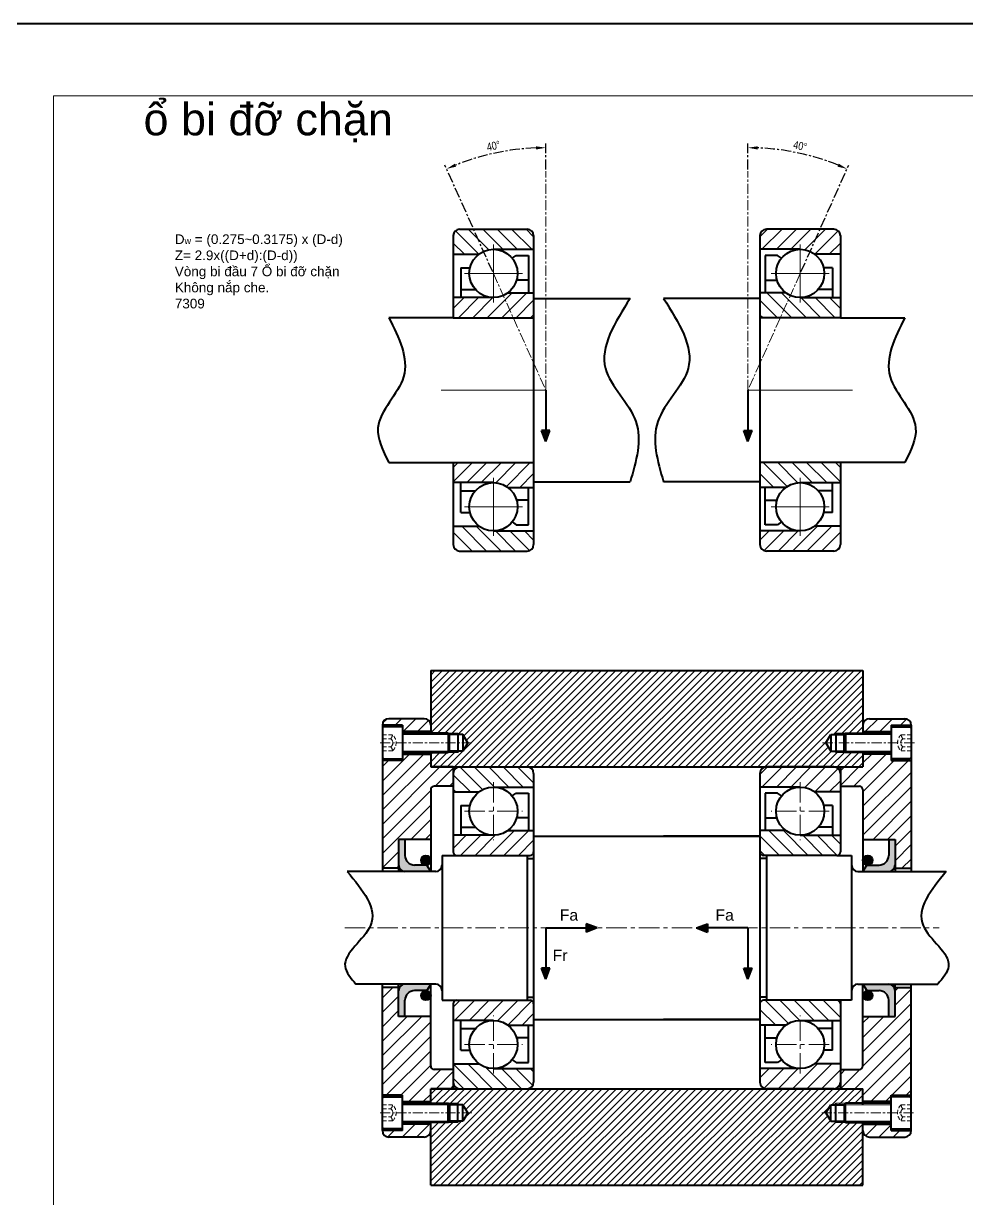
# Model space of a CAD drawing. Header units: millimetres. Extents: x -11382 to 23553, y -372 to 10786.
# Drawn here: x 5925.6 to 6218.8, y 4114.9 to 4480 of the extents above; entities that cross this region are included whole.
import ezdxf

# ---------------------------------------------------------------- set-up
doc = ezdxf.new("R2010")
doc.units = ezdxf.units.MM
doc.header["$LTSCALE"] = 0.2
doc.header["$PDMODE"] = 3
doc.linetypes.add('CENTER', pattern=[50.8, 31.75, -6.35, 6.35, -6.35])
doc.linetypes.add('HIDDEN', pattern=[9.525, 6.35, -3.175])
for name, color, linetype, lineweight in [('đướng nét đứt', 4, 'HIDDEN', 20), ('đường bao thấy', 7, 'Continuous', 40), ('đường mặt cắt', 160, 'Continuous', 15), ('đường nét khuất', 4, 'HIDDEN', 15), ('đường nét mảnh', 220, 'Continuous', 15), ('đường nét tâm', 137, 'CENTER', 15)]:
    doc.layers.add(name, color=color, linetype=linetype, lineweight=lineweight)
doc.styles.add('nhat 2.5', font='arial.ttf', dxfattribs={"width": 0.8, "height": 2.5})
doc.styles.add('nhat3', font='arial.ttf', dxfattribs={"height": 3})
doc.styles.add('nhat3.5', font='arial.ttf', dxfattribs={"height": 3.5})
doc.dimstyles.new('nhật 2.5', dxfattribs={"dimtxt": 2.5, "dimasz": 3, "dimexe": 1.3, "dimexo": 0.5, "dimgap": 1, "dimtad": 1, "dimtxsty": 'nhat 2.5', "dimcen": 0, "dimadec": 0, "dimazin": 0, "dimtfac": 1, "dimtmove": 0, "dimatfit": 3, "dimfxl": 10, "dimarcsym": 1})
pattern_1 = [(135, (-1e-11, -1170.9654), (-2.245064, -2.245064), [])]
pattern_2 = [(45, (-1e-11, -1146.0187), (-1.122532, 1.122532), [])]
pattern_3 = [(45, (-1e-11, -1146.0187), (-2.245064, 2.245064), [])]

# ---------------------------------------------------------------- blocks, each defined once
blk = doc.blocks.new('*D89')
at = {"layer": 'Defpoints', "color": 0, "ltscale": 0.5, "transparency": 16777216}
for p in [(6077.42, 4440.7), (6087.97, 4434.14), (6071.72, 4402.37), (6087.97, 4366.12), (6087.97, 4366.12)]:
    blk.add_point(p, dxfattribs=at)
at = {"layer": 'đường nét tâm', "color": 0, "lineweight": -2, "ltscale": 0.5, "transparency": 16777216}
for p, q in [((6087.97, 4434.64), (6087.97, 4442.74)), ((6071.51, 4402.82), (6056.63, 4436.03))]:
    blk.add_line(p, q, dxfattribs=at)
blk.add_arc((6087.97, 4366.12), 75.32, 92.2822, 111.8633, dxfattribs=at)
at = {"layer": 'đường nét tâm', "color": 0, "ltscale": 0.5, "transparency": 16777216}
for points in [[(6084.96, 4441.88), (6084.98, 4440.88), (6087.97, 4441.44)], [(6060.11, 4435.56), (6059.72, 4436.48), (6057.16, 4434.85)]]:
    blk.add_solid(points, dxfattribs=at)
at = {"layer": 'đường nét tâm', "color": 0, "ltscale": 0.5, "transparency": 16777216, "insert": (6071.74, 4442), "char_height": 2.5, "attachment_point": 5, "rotation": 12.0728, "style": 'nhat 2.5'}
blk.add_mtext('40%%D', dxfattribs=at)
blk = doc.blocks.new('*D90')
at = {"layer": 'Defpoints', "color": 0, "ltscale": 0.5, "transparency": 16777216}
for p in [(6171.71, 4438.48), (6150.83, 4434.14), (6167.08, 4402.37), (6150.83, 4366.12), (6150.83, 4366.12)]:
    blk.add_point(p, dxfattribs=at)
at = {"layer": 'đường nét tâm', "color": 0, "lineweight": -2, "ltscale": 0.5, "transparency": 16777216}
for p, q in [((6150.83, 4434.64), (6150.83, 4442.74)), ((6167.28, 4402.82), (6182.17, 4436.03))]:
    blk.add_line(p, q, dxfattribs=at)
blk.add_arc((6150.83, 4366.12), 75.32, 68.1367, 87.7178, dxfattribs=at)
at = {"layer": 'đường nét tâm', "color": 0, "ltscale": 0.5, "transparency": 16777216}
for points in [[(6153.82, 4440.88), (6153.84, 4441.88), (6150.83, 4441.44)], [(6179.07, 4436.48), (6178.68, 4435.56), (6181.64, 4434.85)]]:
    blk.add_solid(points, dxfattribs=at)
at = {"layer": 'đường nét tâm', "color": 0, "ltscale": 0.5, "transparency": 16777216, "insert": (6167.06, 4442), "char_height": 2.5, "attachment_point": 5, "rotation": 347.9272, "style": 'nhat 2.5'}
blk.add_mtext('40%%D', dxfattribs=at)

msp = doc.modelspace()

# ---------------------------------------------------------------- hatches: boundary and pattern name
at = {"layer": 'đường bao thấy', "ltscale": 0.5}
for color, points in [(256, [(6089.264, 4353.58), (6086.671, 4353.58), (6087.968, 4350.126)]), (256, [(6150.826, 4350.126), (6152.123, 4353.58), (6149.529, 4353.58)]), (3, [(6044.218, 4216.517), (6052.218, 4216.517), (6051.033, 4218.517), (6047.218, 4218.517, -0.4142136), (6044.218, 4221.517), (6044.218, 4226.517), (6042.218, 4226.517), (6042.218, 4218.517, 0.4142136)]), (3, [(6196.576, 4218.517), (6196.576, 4226.517), (6194.576, 4226.517), (6194.576, 4221.517, -0.4142136), (6191.576, 4218.517), (6187.761, 4218.517), (6186.576, 4216.517), (6194.576, 4216.517, 0.4142136)]), (2, [(6052.222, 4220.017, 1), (6049.222, 4220.017, 1)]), (2, [(6189.572, 4220.017, 1), (6186.572, 4220.017, 1)]), (256, [(6100.503, 4200.314), (6100.503, 4197.72), (6103.957, 4199.017)]), (256, [(6134.836, 4199.017), (6138.291, 4197.72), (6138.291, 4200.314)]), (256, [(6089.264, 4186.481), (6086.671, 4186.481), (6087.968, 4183.027)]), (256, [(6150.826, 4183.027), (6152.123, 4186.481), (6149.529, 4186.481)]), (3, [(6042.218, 4179.517), (6042.218, 4171.517), (6044.218, 4171.517), (6044.218, 4176.517, -0.4142136), (6047.218, 4179.517), (6051.033, 4179.517), (6052.218, 4181.517), (6044.218, 4181.517, 0.4142136)]), (3, [(6196.576, 4179.517), (6196.576, 4171.517), (6194.576, 4171.517), (6194.576, 4176.517, 0.4142136), (6191.576, 4179.517), (6187.761, 4179.517), (6186.576, 4181.517), (6194.576, 4181.517, -0.4142136)]), (2, [(6052.222, 4178.017, 1), (6049.222, 4178.017, 1)]), (2, [(6189.572, 4178.017, 1), (6186.572, 4178.017, 1)])]:
    msp.add_hatch(color=color, dxfattribs=at).paths.add_polyline_path(points)
at = {"layer": 'đường mặt cắt', "ltscale": 0.5}
h = msp.add_hatch(dxfattribs=at)
h.set_pattern_fill('ANSI31', color=4, scale=0.5, style=0)
h.set_pattern_definition(pattern_2)
h.paths.add_polyline_path([(6186.576, 4262.017), (6186.576, 4279.017), (6052.218, 4279.017), (6052.218, 4259.517), (6057.627, 4259.517), (6060.627, 4259.517), (6060.627, 4259.067), (6062.187, 4259.067), (6063.719, 4256.517), (6062.187, 4253.967), (6060.627, 4253.967), (6060.627, 4253.517), (6057.627, 4253.517), (6052.218, 4253.517), (6052.218, 4249.017), (6186.576, 4249.017), (6186.576, 4253.517), (6181.166, 4253.517), (6178.166, 4253.517), (6178.166, 4253.967), (6176.607, 4253.967), (6175.074, 4256.517), (6176.607, 4259.067), (6178.166, 4259.067), (6178.166, 4259.517), (6181.166, 4259.517), (6186.576, 4259.517)])
h = msp.add_hatch(dxfattribs=at)
h.set_pattern_fill('ANSI31', color=256, style=0)
h.set_pattern_definition(pattern_3)
h.paths.add_polyline_path([(6052.218, 4260.017), (6052.218, 4262.017, 0.4142136), (6050.218, 4264.017), (6039.215, 4264.017, 0.4142136), (6037.215, 4262.017), (6043.465, 4262.017), (6043.465, 4260.017)])
h = msp.add_hatch(dxfattribs=at)
h.set_pattern_fill('ANSI31', color=256, style=0)
h.set_pattern_definition(pattern_3)
h.paths.add_polyline_path([(6195.329, 4262.017), (6201.579, 4262.017, 0.4142136), (6199.579, 4264.017), (6188.576, 4264.017, 0.4142136), (6186.576, 4262.017), (6186.576, 4260.017), (6195.329, 4260.017)])
h = msp.add_hatch(dxfattribs=at)
h.set_pattern_fill('ANSI31', color=256, style=0)
h.set_pattern_definition(pattern_3)
h.paths.add_polyline_path([(6037.215, 4217.517), (6042.218, 4217.517), (6042.218, 4226.517), (6052.218, 4226.517), (6052.218, 4241.917, -0.4142136), (6053.318, 4243.017), (6057.218, 4243.017), (6059.218, 4243.017), (6059.218, 4249.017), (6052.218, 4249.017), (6052.218, 4253.017), (6043.465, 4253.017), (6043.465, 4251.017), (6037.215, 4251.017)])
h = msp.add_hatch(dxfattribs=at)
h.set_pattern_fill('ANSI31', color=256, style=0)
h.set_pattern_definition(pattern_3)
h.paths.add_polyline_path([(6201.579, 4251.017), (6195.329, 4251.017), (6195.329, 4253.017), (6186.576, 4253.017), (6186.576, 4249.017), (6179.576, 4249.017), (6179.576, 4243.017), (6185.476, 4243.017, -0.4142136), (6186.576, 4241.917), (6186.576, 4226.517), (6196.576, 4226.517), (6196.576, 4217.517), (6201.579, 4217.517)])
at = {"layer": 'đường mặt cắt'}
h = msp.add_hatch(dxfattribs=at)
h.set_pattern_fill('ANSI31', color=256, angle=90, style=0)
h.set_pattern_definition(pattern_1)
h.paths.add_polyline_path([(6082.218, 4249.017, -0.4142136), (6084.218, 4247.017), (6084.218, 4242.767), (6071.718, 4242.767, 0.1622777), (6067.218, 4241.267), (6059.218, 4241.267), (6059.218, 4247.017, -0.4142136), (6061.218, 4249.017)])
h.paths.add_polyline_path([(6084.218, 4155.267), (6084.218, 4151.017, -0.4142136), (6082.218, 4149.017), (6061.218, 4149.017, -0.4142136), (6059.218, 4151.017), (6059.218, 4156.767), (6067.218, 4156.767, 0.1622777), (6071.718, 4155.267)])
h = msp.add_hatch(dxfattribs=at)
h.set_pattern_fill('ANSI31', color=256, angle=90, style=0)
h.set_pattern_definition([(45, (9896.216, -803.3672), (2.245064, -2.245064), [])])
h.paths.add_polyline_path([(6156.576, 4249.017, 0.4142136), (6154.576, 4247.017), (6154.576, 4242.767), (6167.076, 4242.767, -0.1622777), (6171.576, 4241.267), (6179.576, 4241.267), (6179.576, 4247.017, 0.4142136), (6177.576, 4249.017)])
h.paths.add_polyline_path([(6154.576, 4155.267), (6154.576, 4151.017, 0.4142136), (6156.576, 4149.017), (6177.576, 4149.017, 0.4142136), (6179.576, 4151.017), (6179.576, 4156.767), (6171.576, 4156.767, -0.1622777), (6167.076, 4155.267)])
h = msp.add_hatch(dxfattribs=at)
h.set_pattern_fill('ANSI31', color=256, style=0)
h.set_pattern_definition([(45, (-1e-11, -1170.9654), (-2.245064, 2.245064), [])])
h.paths.add_polyline_path([(6059.218, 4221.517), (6059.218, 4227.767), (6071.718, 4227.767, 0.1622777), (6076.218, 4229.267), (6084.218, 4229.267), (6084.218, 4221.517)])
edge = h.paths.add_edge_path()
edge.add_arc((6083.118, 4175.417), 1.1, 360, 450, ccw=False)
edge.add_line((6084.218, 4175.417), (6084.218, 4168.767))
edge.add_line((6084.218, 4168.767), (6076.218, 4168.767))
edge.add_arc((6071.718, 4162.767), 7.5, 413.1301, 450)
edge.add_line((6071.718, 4170.267), (6059.218, 4170.267))
edge.add_line((6059.218, 4170.267), (6059.218, 4176.517))
edge.add_line((6059.218, 4176.517), (6083.118, 4176.517))
h = msp.add_hatch(dxfattribs=at)
h.set_pattern_fill('ANSI31', color=256, angle=90, style=0)
h.set_pattern_definition(pattern_1)
h.paths.add_polyline_path([(6179.576, 4221.517), (6179.576, 4227.767), (6167.076, 4227.767, -0.1622777), (6162.576, 4229.267), (6154.576, 4229.267), (6154.576, 4221.517)])
edge = h.paths.add_edge_path()
edge.add_arc((6155.676, 4175.417), 1.1, 90, 180)
edge.add_line((6154.576, 4175.417), (6154.576, 4168.767))
edge.add_line((6154.576, 4168.767), (6162.576, 4168.767))
edge.add_arc((6167.076, 4162.767), 7.5, 90, 126.8699, ccw=False)
edge.add_line((6167.076, 4170.267), (6179.576, 4170.267))
edge.add_line((6179.576, 4170.267), (6179.576, 4176.517))
edge.add_line((6179.576, 4176.517), (6155.676, 4176.517))
at = {"layer": 'đường mặt cắt', "ltscale": 0.5}
h = msp.add_hatch(dxfattribs=at)
h.set_pattern_fill('ANSI31', color=256, style=0)
h.set_pattern_definition(pattern_3)
h.paths.add_polyline_path([(6037.215, 4147.017), (6043.465, 4147.017), (6043.465, 4145.017), (6052.218, 4145.017), (6052.218, 4149.017), (6059.218, 4149.017), (6059.218, 4155.017), (6053.318, 4155.017, -0.4142136), (6052.218, 4156.117), (6052.218, 4171.517), (6042.218, 4171.517), (6042.218, 4180.517), (6037.215, 4180.517)])
h = msp.add_hatch(dxfattribs=at)
h.set_pattern_fill('ANSI31', color=256, style=0)
h.set_pattern_definition(pattern_3)
h.paths.add_polyline_path([(6201.579, 4180.517), (6196.576, 4180.517), (6196.576, 4171.517), (6186.576, 4171.517), (6186.576, 4156.117, -0.4142136), (6185.476, 4155.017), (6181.576, 4155.017), (6179.576, 4155.017), (6179.576, 4149.017), (6186.576, 4149.017), (6186.576, 4145.017), (6195.329, 4145.017), (6195.329, 4147.017), (6201.579, 4147.017)])
h = msp.add_hatch(dxfattribs=at)
h.set_pattern_fill('ANSI31', color=4, scale=0.5, style=0)
h.set_pattern_definition(pattern_2)
h.paths.add_polyline_path([(6052.218, 4149.017), (6052.218, 4144.517), (6057.627, 4144.517), (6060.627, 4144.517), (6060.627, 4144.067), (6062.187, 4144.067), (6063.719, 4141.517), (6062.187, 4138.967), (6060.627, 4138.967), (6060.627, 4138.517), (6057.627, 4138.517), (6052.218, 4138.517), (6052.218, 4136.017), (6052.218, 4119.017), (6186.576, 4119.017), (6186.576, 4138.517), (6181.166, 4138.517), (6178.166, 4138.517), (6178.166, 4138.967), (6176.607, 4138.967), (6175.074, 4141.517), (6176.607, 4144.067), (6178.166, 4144.067), (6178.166, 4144.517), (6181.166, 4144.517), (6186.576, 4144.517), (6186.576, 4149.017)])
h = msp.add_hatch(dxfattribs=at)
h.set_pattern_fill('ANSI31', color=256, style=0)
h.set_pattern_definition(pattern_3)
h.paths.add_polyline_path([(6052.218, 4136.017), (6052.218, 4138.017), (6043.465, 4138.017), (6043.465, 4136.017), (6037.215, 4136.017, 0.4142136), (6039.215, 4134.017), (6050.218, 4134.017, 0.4142136)])
h = msp.add_hatch(dxfattribs=at)
h.set_pattern_fill('ANSI31', color=256, style=0)
h.set_pattern_definition(pattern_3)
h.paths.add_polyline_path([(6195.329, 4138.017), (6186.576, 4138.017), (6186.576, 4136.017, 0.4142136), (6188.576, 4134.017), (6199.579, 4134.017, 0.4142136), (6201.579, 4136.017), (6195.329, 4136.017)])
at = {"layer": 'đường nét khuất', "ltscale": 0.5}
h = msp.add_hatch(dxfattribs=at)
h.set_pattern_fill('ANSI31', color=256, style=0)
h.set_pattern_definition(pattern_3)
h.paths.add_polyline_path([(6060.627, 4253.967), (6058.077, 4253.967), (6057.627, 4253.517), (6060.627, 4253.517)])
h = msp.add_hatch(dxfattribs=at)
h.set_pattern_fill('ANSI31', color=256, style=0)
h.set_pattern_definition(pattern_3)
h.paths.add_polyline_path([(6180.716, 4253.967), (6178.166, 4253.967), (6178.166, 4253.517), (6181.166, 4253.517)])
h = msp.add_hatch(dxfattribs=at)
h.set_pattern_fill('ANSI31', color=256, style=0)
h.set_pattern_definition(pattern_3)
h.paths.add_polyline_path([(6060.627, 4144.517), (6057.627, 4144.517), (6058.077, 4144.067), (6060.627, 4144.067)])
h = msp.add_hatch(dxfattribs=at)
h.set_pattern_fill('ANSI31', color=256, style=0)
h.set_pattern_definition(pattern_3)
h.paths.add_polyline_path([(6181.166, 4144.517), (6178.166, 4144.517), (6178.166, 4144.067), (6180.716, 4144.067)])
h = msp.add_hatch(dxfattribs=at)
h.set_pattern_fill('ANSI31', color=256, style=0)
h.set_pattern_definition(pattern_3)
h.paths.add_polyline_path([(6180.716, 4138.967), (6178.166, 4138.967), (6178.166, 4138.517), (6181.166, 4138.517)])
at = {"layer": 'đường nét tâm'}
h = msp.add_hatch(dxfattribs=at)
h.set_pattern_fill('ANSI31', color=256, angle=90, style=0)
h.set_pattern_definition([(135, (2342.5776, -636.2685), (-2.245064, -2.245064), [])])
h.paths.add_polyline_path([(6082.218, 4416.116, -0.4142136), (6084.218, 4414.116), (6084.218, 4409.866), (6071.718, 4409.866, 0.1622777), (6067.218, 4408.366), (6059.218, 4408.366), (6059.218, 4414.116, -0.4142136), (6061.218, 4416.116)])
h.paths.add_polyline_path([(6084.218, 4322.366), (6084.218, 4318.116, -0.4142136), (6082.218, 4316.116), (6061.218, 4316.116, -0.4142136), (6059.218, 4318.116), (6059.218, 4323.866), (6067.218, 4323.866, 0.1622777), (6071.718, 4322.366)])
h = msp.add_hatch(dxfattribs=at)
h.set_pattern_fill('ANSI31', color=256, angle=90, style=0)
h.set_pattern_definition([(45, (9896.216, -636.2685), (2.245064, -2.245064), [])])
h.paths.add_polyline_path([(6156.576, 4416.116, 0.4142136), (6154.576, 4414.116), (6154.576, 4409.866), (6167.076, 4409.866, -0.1622777), (6171.576, 4408.366), (6179.576, 4408.366), (6179.576, 4414.116, 0.4142136), (6177.576, 4416.116)])
h.paths.add_polyline_path([(6154.576, 4322.366), (6154.576, 4318.116, 0.4142136), (6156.576, 4316.116), (6177.576, 4316.116, 0.4142136), (6179.576, 4318.116), (6179.576, 4323.866), (6171.576, 4323.866, -0.1622777), (6167.076, 4322.366)])
h = msp.add_hatch(dxfattribs=at)
h.set_pattern_fill('ANSI31', color=256, style=0)
h.set_pattern_definition([(45, (2342.5776, -636.2685), (-2.245064, 2.245064), [])])
h.paths.add_polyline_path([(6076.218, 4335.866, 0.1622777), (6071.718, 4337.366), (6059.218, 4337.366), (6059.218, 4343.616), (6084.218, 4343.616), (6084.218, 4335.866)])
h.paths.add_polyline_path([(6059.218, 4388.616), (6059.218, 4394.866), (6071.718, 4394.866, 0.1622777), (6076.218, 4396.366), (6084.218, 4396.366), (6084.218, 4388.616)])
h = msp.add_hatch(dxfattribs=at)
h.set_pattern_fill('ANSI31', color=256, style=0)
h.set_pattern_definition([(135, (9896.216, -636.2685), (2.245064, 2.245064), [])])
h.paths.add_polyline_path([(6162.576, 4335.866, -0.1622777), (6167.076, 4337.366), (6179.576, 4337.366), (6179.576, 4343.616), (6154.576, 4343.616), (6154.576, 4335.866)])
h.paths.add_polyline_path([(6179.576, 4388.616), (6179.576, 4394.866), (6167.076, 4394.866, -0.1622777), (6162.576, 4396.366), (6154.576, 4396.366), (6154.576, 4388.616)])

# ---------------------------------------------------------------- linework, layer by layer
at = {"layer": 'đướng nét đứt', "linetype": 'HIDDEN'}
for p, q in [((6037.215, 4259.017), (6040.34, 4259.017)), ((6037.215, 4257.767), (6039.804, 4257.767)), ((6201.579, 4259.017), (6198.454, 4259.017)), ((6201.579, 4257.767), (6198.99, 4257.767)), ((6037.215, 4255.267), (6039.804, 4255.267)), ((6037.215, 4254.017), (6040.34, 4254.017)), ((6201.579, 4254.017), (6198.454, 4254.017)), ((6201.579, 4255.267), (6198.99, 4255.267)), ((6037.215, 4144.017), (6040.34, 4144.017)), ((6037.215, 4142.767), (6039.804, 4142.767)), ((6201.579, 4144.017), (6198.454, 4144.017)), ((6201.579, 4142.767), (6198.99, 4142.767)), ((6037.215, 4140.267), (6039.804, 4140.267)), ((6037.215, 4139.017), (6040.34, 4139.017)), ((6201.579, 4139.017), (6198.454, 4139.017)), ((6201.579, 4140.267), (6198.99, 4140.267))]:
    msp.add_line(p, q, dxfattribs=at)
for centre, radius, start, end in [((6038.262, 4259.168), 2.084, 317.73544, 355.83151), ((6038.957, 4256.517), 1.51, 304.11387, 55.88613), ((6038.096, 4256.517), 3.36, 311.91864, 48.08136), ((6200.698, 4256.517), 3.36, 131.91864, 228.08136), ((6199.837, 4256.517), 1.51, 124.11387, 235.88613), ((6200.532, 4259.168), 2.084, 184.16849, 222.26456), ((6038.55, 4253.989), 1.79, 0.89323, 45.53982), ((6200.244, 4253.989), 1.79, 134.46018, 179.10677), ((6038.55, 4144.045), 1.79, 314.46018, 359.10677), ((6038.957, 4141.517), 1.51, 304.11387, 55.88613), ((6038.096, 4141.517), 3.36, 311.91864, 48.08136), ((6200.698, 4141.517), 3.36, 131.91864, 228.08136), ((6199.837, 4141.517), 1.51, 124.11387, 235.88613), ((6200.244, 4144.045), 1.79, 180.89323, 225.53982), ((6038.262, 4138.866), 2.084, 4.16849, 42.26456), ((6200.532, 4138.866), 2.084, 137.73544, 175.83151)]:
    msp.add_arc(centre, radius, start, end, dxfattribs=at)
at = {"layer": 'đường bao thấy'}
for p, q in [((6061.218, 4416.116), (6082.218, 4416.116)), ((6177.576, 4416.116), (6156.576, 4416.116)), ((6059.218, 4414.116), (6059.218, 4388.616)), ((6084.218, 4414.116), (6084.218, 4318.116)), ((6154.576, 4414.116), (6154.576, 4318.116)), ((6179.576, 4414.116), (6179.576, 4388.616)), ((6059.218, 4408.366), (6067.218, 4408.366)), ((6071.718, 4409.866), (6084.218, 4409.866)), ((6167.076, 4409.866), (6154.576, 4409.866)), ((6179.576, 4408.366), (6171.576, 4408.366)), ((6076.218, 4396.366), (6084.218, 4396.366)), ((6162.576, 4396.366), (6154.576, 4396.366)), ((6071.718, 4394.866), (6059.218, 4394.866)), ((6167.076, 4394.866), (6179.576, 4394.866)), ((6059.218, 4388.616), (6084.218, 4388.616)), ((6179.576, 4388.616), (6154.576, 4388.616)), ((6059.218, 4343.616), (6059.218, 4318.116)), ((6059.218, 4343.616), (6084.218, 4343.616)), ((6179.576, 4343.616), (6154.576, 4343.616)), ((6179.576, 4343.616), (6179.576, 4318.116)), ((6071.718, 4337.366), (6059.218, 4337.366)), ((6076.218, 4335.866), (6084.218, 4335.866)), ((6162.576, 4335.866), (6154.576, 4335.866)), ((6167.076, 4337.366), (6179.576, 4337.366)), ((6059.218, 4323.866), (6067.218, 4323.866)), ((6179.576, 4323.866), (6171.576, 4323.866)), ((6071.718, 4322.366), (6084.218, 4322.366)), ((6167.076, 4322.366), (6154.576, 4322.366)), ((6061.218, 4316.116), (6082.218, 4316.116)), ((6177.576, 4316.116), (6156.576, 4316.116)), ((6043.465, 4262.017), (6043.465, 4251.017)), ((6195.329, 4262.017), (6195.329, 4251.017)), ((6052.218, 4260.017), (6043.465, 4260.017)), ((6057.627, 4259.517), (6043.465, 4259.517)), ((6057.627, 4259.517), (6058.077, 4259.067)), ((6181.166, 4259.517), (6180.716, 4259.067)), ((6181.166, 4259.517), (6195.329, 4259.517)), ((6186.576, 4260.017), (6195.329, 4260.017)), ((6058.077, 4253.967), (6057.627, 4253.517)), ((6180.716, 4253.967), (6181.166, 4253.517)), ((6043.465, 4253.517), (6057.627, 4253.517)), ((6043.465, 4253.017), (6052.218, 4253.017)), ((6195.329, 4253.517), (6181.166, 4253.517)), ((6195.329, 4253.017), (6186.576, 4253.017)), ((6059.218, 4249.017), (6059.218, 4222.617)), ((6061.218, 4249.017), (6082.218, 4249.017)), ((6084.218, 4247.017), (6084.218, 4151.017)), ((6154.576, 4247.017), (6154.576, 4151.017)), ((6177.576, 4249.017), (6156.576, 4249.017)), ((6179.576, 4249.017), (6179.576, 4222.617)), ((6059.218, 4241.267), (6067.218, 4241.267)), ((6071.718, 4242.767), (6084.218, 4242.767)), ((6167.076, 4242.767), (6154.576, 4242.767)), ((6179.576, 4241.267), (6171.576, 4241.267)), ((6076.218, 4229.267), (6084.218, 4229.267)), ((6162.576, 4229.267), (6154.576, 4229.267)), ((6071.718, 4227.767), (6059.218, 4227.767)), ((6167.076, 4227.767), (6179.576, 4227.767)), ((6055.768, 4221.517), (6083.118, 4221.517)), ((6082.218, 4221.517), (6082.218, 4176.517)), ((6178.476, 4221.517), (6155.676, 4221.517)), ((6156.576, 4221.517), (6156.576, 4176.517)), ((6082.218, 4220.517), (6084.218, 4220.517)), ((6156.576, 4220.517), (6154.576, 4220.517)), ((6082.218, 4177.517), (6084.218, 4177.517)), ((6156.576, 4177.517), (6154.576, 4177.517)), ((6055.768, 4176.517), (6083.118, 4176.517)), ((6059.218, 4176.517), (6083.118, 4176.517)), ((6059.218, 4175.417), (6059.218, 4149.017)), ((6179.576, 4176.517), (6155.676, 4176.517)), ((6178.476, 4176.517), (6155.676, 4176.517)), ((6179.576, 4176.517), (6179.576, 4149.017)), ((6071.718, 4170.267), (6059.218, 4170.267)), ((6167.076, 4170.267), (6179.576, 4170.267)), ((6076.218, 4168.767), (6084.218, 4168.767)), ((6162.576, 4168.767), (6154.576, 4168.767)), ((6059.218, 4156.767), (6067.218, 4156.767)), ((6071.718, 4155.267), (6084.218, 4155.267)), ((6167.076, 4155.267), (6154.576, 4155.267)), ((6179.576, 4156.767), (6171.576, 4156.767)), ((6061.218, 4149.017), (6082.218, 4149.017)), ((6177.576, 4149.017), (6156.576, 4149.017)), ((6043.465, 4136.017), (6043.465, 4147.017)), ((6043.465, 4145.017), (6052.218, 4145.017)), ((6043.465, 4144.517), (6057.627, 4144.517)), ((6058.077, 4144.067), (6057.627, 4144.517)), ((6180.716, 4144.067), (6181.166, 4144.517)), ((6195.329, 4144.517), (6181.166, 4144.517)), ((6195.329, 4145.017), (6186.576, 4145.017)), ((6195.329, 4136.017), (6195.329, 4147.017)), ((6057.627, 4138.517), (6043.465, 4138.517)), ((6052.218, 4138.017), (6043.465, 4138.017)), ((6057.627, 4138.517), (6058.077, 4138.967)), ((6181.166, 4138.517), (6180.716, 4138.967)), ((6181.166, 4138.517), (6195.329, 4138.517)), ((6186.576, 4138.017), (6195.329, 4138.017))]:
    msp.add_line(p, q, dxfattribs=at)
at = {"layer": 'đường bao thấy', "ltscale": 0.5}
for p, q in [((6077.538, 4407.096), (6078.825, 4407.983)), ((6078.825, 4407.983), (6082.587, 4407.983)), ((6082.587, 4407.983), (6082.587, 4400.296)), ((6159.968, 4407.983), (6156.206, 4407.983)), ((6156.206, 4407.983), (6156.206, 4400.296)), ((6161.256, 4407.096), (6159.968, 4407.983)), ((6061.633, 4404.137), (6064.43, 4404.137)), ((6061.633, 4404.137), (6061.633, 4397.387)), ((6177.16, 4404.137), (6174.364, 4404.137)), ((6177.16, 4404.137), (6177.16, 4397.387)), ((6082.587, 4400.296), (6078.926, 4400.296)), ((6082.587, 4400.296), (6082.587, 4396.366)), ((6156.206, 4400.296), (6159.867, 4400.296)), ((6156.206, 4400.296), (6156.206, 4396.366)), ((6061.633, 4397.387), (6066.108, 4397.387)), ((6061.633, 4397.387), (6061.633, 4394.866)), ((6177.16, 4397.387), (6172.685, 4397.387)), ((6177.16, 4397.387), (6177.16, 4394.866)), ((6084.218, 4394.616), (6114.218, 4394.616)), ((6154.576, 4394.616), (6124.576, 4394.616)), ((6059.218, 4388.616), (6039.218, 4388.616)), ((6179.576, 4388.616), (6199.576, 4388.616)), ((6087.968, 4366.116), (6087.968, 4353.58)), ((6150.826, 4366.116), (6150.826, 4353.58)), ((6087.968, 4350.126), (6086.671, 4353.58)), ((6089.264, 4353.58), (6086.671, 4353.58)), ((6087.968, 4350.126), (6089.264, 4353.58)), ((6150.826, 4350.126), (6149.529, 4353.58)), ((6149.529, 4353.58), (6152.123, 4353.58)), ((6150.826, 4350.126), (6152.123, 4353.58)), ((6039.218, 4343.616), (6059.218, 4343.616)), ((6199.576, 4343.616), (6179.576, 4343.616)), ((6061.633, 4334.844), (6061.633, 4337.366)), ((6061.633, 4328.095), (6061.633, 4334.844)), ((6061.633, 4334.844), (6066.108, 4334.844)), ((6082.587, 4331.936), (6082.587, 4335.866)), ((6084.218, 4337.616), (6114.218, 4337.616)), ((6154.576, 4337.616), (6124.576, 4337.616)), ((6156.206, 4331.936), (6156.206, 4335.866)), ((6177.16, 4334.844), (6172.685, 4334.844)), ((6177.16, 4334.844), (6177.16, 4337.366)), ((6177.16, 4328.095), (6177.16, 4334.844)), ((6082.587, 4331.936), (6078.926, 4331.936)), ((6082.587, 4324.248), (6082.587, 4331.936)), ((6156.206, 4324.248), (6156.206, 4331.936)), ((6156.206, 4331.936), (6159.867, 4331.936)), ((6061.633, 4328.095), (6064.43, 4328.095)), ((6177.16, 4328.095), (6174.364, 4328.095)), ((6077.538, 4325.136), (6078.825, 4324.248)), ((6078.825, 4324.248), (6082.587, 4324.248)), ((6159.968, 4324.248), (6156.206, 4324.248)), ((6161.256, 4325.136), (6159.968, 4324.248)), ((6052.218, 4279.017), (6186.576, 4279.017)), ((6052.218, 4279.017), (6052.218, 4259.067)), ((6186.576, 4279.017), (6186.576, 4259.067)), ((6037.215, 4262.017), (6037.215, 4216.517)), ((6043.465, 4262.017), (6037.215, 4262.017)), ((6050.218, 4264.017), (6039.215, 4264.017)), ((6052.218, 4262.017), (6052.218, 4259.067)), ((6052.218, 4262.017), (6052.218, 4259.067)), ((6052.218, 4262.017), (6052.218, 4259.067)), ((6186.576, 4262.017), (6186.576, 4259.067)), ((6186.576, 4262.017), (6186.576, 4259.067)), ((6188.576, 4264.017), (6199.579, 4264.017)), ((6195.329, 4262.017), (6201.579, 4262.017)), ((6201.579, 4262.017), (6201.579, 4216.517)), ((6057.627, 4259.517), (6057.627, 4253.517)), ((6062.187, 4259.067), (6058.077, 4259.067)), ((6058.077, 4253.967), (6058.077, 4259.067)), ((6060.627, 4259.517), (6060.627, 4253.517)), ((6062.187, 4259.067), (6062.187, 4253.967)), ((6063.719, 4256.517), (6062.187, 4259.067)), ((6175.074, 4256.517), (6176.607, 4259.067)), ((6176.607, 4259.067), (6180.716, 4259.067)), ((6176.607, 4259.067), (6176.607, 4253.967)), ((6178.166, 4259.517), (6178.166, 4253.517)), ((6180.716, 4253.967), (6180.716, 4259.067)), ((6181.166, 4259.517), (6181.166, 4253.517)), ((6052.218, 4253.967), (6052.218, 4249.017)), ((6052.218, 4253.967), (6052.218, 4249.017)), ((6062.187, 4253.967), (6058.077, 4253.967)), ((6063.719, 4256.517), (6062.187, 4253.967)), ((6175.074, 4256.517), (6176.607, 4253.967)), ((6176.607, 4253.967), (6180.716, 4253.967)), ((6186.576, 4253.967), (6186.576, 4249.017)), ((6186.576, 4253.967), (6186.576, 4249.017)), ((6043.465, 4251.017), (6037.215, 4251.017)), ((6195.329, 4251.017), (6201.579, 4251.017)), ((6059.218, 4249.017), (6052.218, 4249.017)), ((6052.218, 4249.017), (6186.576, 4249.017)), ((6179.576, 4249.017), (6186.576, 4249.017)), ((6059.218, 4243.017), (6053.318, 4243.017)), ((6057.218, 4243.017), (6053.318, 4243.017)), ((6179.576, 4243.017), (6185.476, 4243.017)), ((6181.576, 4243.017), (6185.476, 4243.017)), ((6052.218, 4241.917), (6052.218, 4216.517)), ((6077.538, 4239.997), (6078.825, 4240.884)), ((6078.825, 4240.884), (6082.587, 4240.884)), ((6082.587, 4240.884), (6082.587, 4233.197)), ((6159.968, 4240.884), (6156.206, 4240.884)), ((6156.206, 4240.884), (6156.206, 4233.197)), ((6161.256, 4239.997), (6159.968, 4240.884)), ((6186.576, 4241.917), (6186.576, 4216.517)), ((6061.633, 4237.038), (6064.43, 4237.038)), ((6061.633, 4237.038), (6061.633, 4230.288)), ((6177.16, 4237.038), (6174.364, 4237.038)), ((6177.16, 4237.038), (6177.16, 4230.288)), ((6082.587, 4233.197), (6078.926, 4233.197)), ((6082.587, 4233.197), (6082.587, 4229.267)), ((6156.206, 4233.197), (6159.867, 4233.197)), ((6156.206, 4233.197), (6156.206, 4229.267)), ((6061.633, 4230.288), (6066.108, 4230.288)), ((6061.633, 4230.288), (6061.633, 4227.767)), ((6177.16, 4230.288), (6172.685, 4230.288)), ((6177.16, 4230.288), (6177.16, 4227.767)), ((6052.218, 4226.517), (6042.218, 4226.517)), ((6042.218, 4226.517), (6042.218, 4216.517)), ((6044.218, 4226.517), (6044.218, 4221.517)), ((6084.218, 4227.517), (6154.576, 4227.517)), ((6154.576, 4227.517), (6124.576, 4227.517)), ((6186.576, 4226.517), (6196.576, 4226.517)), ((6194.576, 4226.517), (6194.576, 4221.517)), ((6196.576, 4226.517), (6196.576, 4216.517)), ((6055.768, 4221.517), (6055.768, 4176.517)), ((6178.476, 4221.517), (6183.026, 4221.517)), ((6183.026, 4221.517), (6183.026, 4176.517)), ((6042.218, 4217.517), (6037.215, 4217.517)), ((6051.033, 4218.517), (6047.218, 4218.517)), ((6052.218, 4216.517), (6051.033, 4218.517)), ((6186.576, 4216.517), (6187.761, 4218.517)), ((6187.761, 4218.517), (6191.576, 4218.517)), ((6196.576, 4217.517), (6201.579, 4217.517)), ((6053.768, 4216.517), (6026.298, 4216.517)), ((6053.768, 4216.517), (6044.218, 4216.517)), ((6185.026, 4216.517), (6194.576, 4216.517)), ((6185.026, 4216.517), (6212.496, 4216.517)), ((6087.968, 4199.017), (6087.968, 4186.481)), ((6087.968, 4199.017), (6100.503, 4199.017)), ((6103.957, 4199.017), (6100.503, 4200.314)), ((6100.503, 4200.314), (6100.503, 4197.72)), ((6103.957, 4199.017), (6100.503, 4197.72)), ((6134.836, 4199.017), (6138.291, 4200.314)), ((6134.836, 4199.017), (6138.291, 4197.72)), ((6138.291, 4200.314), (6138.291, 4197.72)), ((6150.826, 4199.017), (6138.291, 4199.017)), ((6150.826, 4199.017), (6150.826, 4186.481)), ((6087.968, 4183.027), (6086.671, 4186.481)), ((6089.264, 4186.481), (6086.671, 4186.481)), ((6087.968, 4183.027), (6089.264, 4186.481)), ((6150.826, 4183.027), (6149.529, 4186.481)), ((6149.529, 4186.481), (6152.123, 4186.481)), ((6150.826, 4183.027), (6152.123, 4186.481)), ((6053.768, 4181.517), (6028.968, 4181.517)), ((6037.215, 4136.017), (6037.215, 4181.517)), ((6042.218, 4171.517), (6042.218, 4181.517)), ((6052.218, 4181.517), (6051.033, 4179.517)), ((6052.218, 4156.117), (6052.218, 4181.517)), ((6185.026, 4181.517), (6209.826, 4181.517)), ((6186.576, 4156.117), (6186.576, 4181.517)), ((6186.576, 4181.517), (6187.761, 4179.517)), ((6196.576, 4171.517), (6196.576, 4181.517)), ((6201.579, 4136.017), (6201.579, 4181.517)), ((6042.218, 4180.517), (6037.215, 4180.517)), ((6051.033, 4179.517), (6047.218, 4179.517)), ((6187.761, 4179.517), (6191.576, 4179.517)), ((6196.576, 4180.517), (6201.579, 4180.517)), ((6044.218, 4171.517), (6044.218, 4176.517)), ((6183.026, 4176.517), (6179.576, 4176.517)), ((6194.576, 4171.517), (6194.576, 4176.517)), ((6052.218, 4171.517), (6042.218, 4171.517)), ((6061.633, 4167.746), (6061.633, 4170.267)), ((6084.218, 4170.517), (6154.576, 4170.517)), ((6154.576, 4170.517), (6124.576, 4170.517)), ((6177.16, 4167.746), (6177.16, 4170.267)), ((6186.576, 4171.517), (6196.576, 4171.517)), ((6061.633, 4160.996), (6061.633, 4167.746)), ((6061.633, 4167.746), (6066.108, 4167.746)), ((6082.587, 4164.837), (6082.587, 4168.767)), ((6156.206, 4164.837), (6156.206, 4168.767)), ((6177.16, 4167.746), (6172.685, 4167.746)), ((6177.16, 4160.996), (6177.16, 4167.746)), ((6082.587, 4164.837), (6078.926, 4164.837)), ((6082.587, 4157.15), (6082.587, 4164.837)), ((6156.206, 4157.15), (6156.206, 4164.837)), ((6156.206, 4164.837), (6159.867, 4164.837)), ((6061.633, 4160.996), (6064.43, 4160.996)), ((6177.16, 4160.996), (6174.364, 4160.996)), ((6077.538, 4158.037), (6078.825, 4157.15)), ((6078.825, 4157.15), (6082.587, 4157.15)), ((6159.968, 4157.15), (6156.206, 4157.15)), ((6161.256, 4158.037), (6159.968, 4157.15)), ((6059.218, 4155.017), (6053.318, 4155.017)), ((6057.218, 4155.017), (6053.318, 4155.017)), ((6179.576, 4155.017), (6185.476, 4155.017)), ((6181.576, 4155.017), (6185.476, 4155.017)), ((6059.218, 4149.017), (6052.218, 4149.017)), ((6052.218, 4144.067), (6052.218, 4149.017)), ((6052.218, 4144.067), (6052.218, 4149.017)), ((6052.218, 4149.017), (6186.576, 4149.017)), ((6179.576, 4149.017), (6186.576, 4149.017)), ((6186.576, 4144.067), (6186.576, 4149.017)), ((6186.576, 4144.067), (6186.576, 4149.017)), ((6043.465, 4147.017), (6037.215, 4147.017)), ((6057.627, 4138.517), (6057.627, 4144.517)), ((6060.627, 4138.517), (6060.627, 4144.517)), ((6178.166, 4138.517), (6178.166, 4144.517)), ((6181.166, 4138.517), (6181.166, 4144.517)), ((6195.329, 4147.017), (6201.579, 4147.017)), ((6062.187, 4144.067), (6058.077, 4144.067)), ((6058.077, 4144.067), (6058.077, 4138.967)), ((6062.187, 4138.967), (6062.187, 4144.067)), ((6063.719, 4141.517), (6062.187, 4144.067)), ((6063.719, 4141.517), (6062.187, 4138.967)), ((6175.074, 4141.517), (6176.607, 4144.067)), ((6175.074, 4141.517), (6176.607, 4138.967)), ((6176.607, 4144.067), (6180.716, 4144.067)), ((6176.607, 4138.967), (6176.607, 4144.067)), ((6180.716, 4144.067), (6180.716, 4138.967)), ((6052.218, 4136.017), (6052.218, 4138.967)), ((6052.218, 4119.017), (6052.218, 4138.967)), ((6052.218, 4136.017), (6052.218, 4138.967)), ((6062.187, 4138.967), (6058.077, 4138.967)), ((6176.607, 4138.967), (6180.716, 4138.967)), ((6186.576, 4136.017), (6186.576, 4138.967)), ((6186.576, 4119.017), (6186.576, 4138.967)), ((6186.576, 4136.017), (6186.576, 4138.967)), ((6043.465, 4136.017), (6037.215, 4136.017)), ((6050.218, 4134.017), (6039.215, 4134.017)), ((6188.576, 4134.017), (6199.579, 4134.017)), ((6195.329, 4136.017), (6201.579, 4136.017)), ((6052.218, 4119.017), (6186.576, 4119.017))]:
    msp.add_line(p, q, dxfattribs=at)
at = {"layer": 'đường bao thấy'}
msp.add_lwpolyline([(5446.106, 4480.038), (7313.234, 4480.038), (7313.234, 3059.372), (5446.106, 3059.372)], close=True, dxfattribs=at)
for points in [[(6043.465, 4261.517), (6037.84, 4261.517, 0.4142136), (6037.215, 4260.892), (6037.215, 4252.142, 0.4142136), (6037.84, 4251.517), (6043.465, 4251.517)], [(6195.329, 4261.517), (6200.954, 4261.517, -0.4142136), (6201.579, 4260.892), (6201.579, 4252.142, -0.4142136), (6200.954, 4251.517), (6195.329, 4251.517)], [(6043.465, 4136.517), (6037.84, 4136.517, -0.4142136), (6037.215, 4137.142), (6037.215, 4145.892, -0.4142136), (6037.84, 4146.517), (6043.465, 4146.517)], [(6195.329, 4136.517), (6200.954, 4136.517, 0.4142136), (6201.579, 4137.142), (6201.579, 4145.892, 0.4142136), (6200.954, 4146.517), (6195.329, 4146.517)]]:
    msp.add_lwpolyline(points, format="xyb", dxfattribs=at)
for centre in [(6071.718, 4402.366), (6167.076, 4402.366), (6071.718, 4329.866), (6167.076, 4329.866), (6071.718, 4235.267), (6167.076, 4235.267), (6071.718, 4162.767), (6167.076, 4162.767)]:
    msp.add_circle(centre, 7.5, dxfattribs=at)
at = {"layer": 'đường bao thấy', "ltscale": 0.5}
for centre in [(6050.722, 4220.017), (6188.072, 4220.017), (6050.722, 4178.017), (6188.072, 4178.017)]:
    msp.add_circle(centre, 1.5, dxfattribs=at)
at = {"layer": 'đường bao thấy'}
for centre, radius, start, end in [((6061.218, 4414.116), 2, 90, 180), ((6082.218, 4414.116), 2, 0, 90), ((6156.576, 4414.116), 2, 90, 180), ((6177.576, 4414.116), 2, 0, 90), ((6061.218, 4318.116), 2, 180, 270), ((6082.218, 4318.116), 2, 270, 0), ((6156.576, 4318.116), 2, 180, 270), ((6177.576, 4318.116), 2, 270, 0), ((6061.218, 4247.017), 2, 90, 180), ((6082.218, 4247.017), 2, 0, 90), ((6156.576, 4247.017), 2, 90, 180), ((6177.576, 4247.017), 2, 0, 90), ((6060.318, 4222.617), 1.1, 180, 270), ((6083.118, 4222.617), 1.1, 270, 0), ((6155.676, 4222.617), 1.1, 180, 270), ((6178.476, 4222.617), 1.1, 270, 0), ((6060.318, 4175.417), 1.1, 90, 180), ((6083.118, 4175.417), 1.1, 0, 90), ((6155.676, 4175.417), 1.1, 90, 180), ((6178.476, 4175.417), 1.1, 0, 90), ((6061.218, 4151.017), 2, 180, 270), ((6082.218, 4151.017), 2, 270, 0), ((6156.576, 4151.017), 2, 180, 270), ((6177.576, 4151.017), 2, 270, 0)]:
    msp.add_arc(centre, radius, start, end, dxfattribs=at)
at = {"layer": 'đường bao thấy', "ltscale": 0.5}
for centre, radius, start, end in [((6039.215, 4262.017), 2, 90, 180), ((6050.218, 4262.017), 2, 0, 90), ((6188.576, 4262.017), 2, 90, 180), ((6199.579, 4262.017), 2, 0, 90), ((6053.318, 4241.917), 1.1, 90, 180), ((6185.476, 4241.917), 1.1, 0, 90), ((6047.218, 4221.517), 3, 180, 270), ((6191.576, 4221.517), 3, 270, 360), ((6044.218, 4218.517), 2, 180, 270), ((6053.768, 4218.517), 2, 270, 0), ((6185.026, 4218.517), 2, 180, 270), ((6194.576, 4218.517), 2, 270, 0), ((6044.218, 4179.517), 2, 90, 180), ((6053.768, 4179.517), 2, 0, 90), ((6185.026, 4179.517), 2, 90, 180), ((6194.576, 4179.517), 2, 0, 90), ((6047.218, 4176.517), 3, 90, 180), ((6191.576, 4176.517), 3, 0, 90), ((6053.318, 4156.117), 1.1, 180, 270), ((6185.476, 4156.117), 1.1, 270, 0), ((6039.215, 4136.017), 2, 180, 270), ((6050.218, 4136.017), 2, 270, 0), ((6188.576, 4136.017), 2, 180, 270), ((6199.579, 4136.017), 2, 270, 0)]:
    msp.add_arc(centre, radius, start, end, dxfattribs=at)
for points in [[(6114.218, 4394.616), (6106.554, 4372.825), (6116, 4356.313), (6114.218, 4337.616)], [(6124.576, 4394.616), (6132.24, 4372.825), (6122.794, 4356.313), (6124.576, 4337.616)], [(6039.218, 4388.616), (6043.769, 4370.242), (6035.829, 4354.38), (6039.218, 4343.616)], [(6199.576, 4388.616), (6195.025, 4370.242), (6202.965, 4354.38), (6199.576, 4343.616)], [(6026.298, 4216.517), (6033.493, 4199.708), (6025.6, 4187.015), (6028.968, 4181.517)], [(6212.496, 4216.517), (6205.301, 4199.708), (6213.194, 4187.015), (6209.826, 4181.517)]]:
    msp.add_spline(points, degree=3, dxfattribs=at)
at = {"layer": 'đường mặt cắt'}
for p, q in [((6071.718, 4411.366), (6071.718, 4393.366)), ((6167.076, 4411.366), (6167.076, 4393.366)), ((6062.718, 4402.366), (6080.718, 4402.366)), ((6176.076, 4402.366), (6158.076, 4402.366)), ((6055.468, 4366.116), (6087.968, 4366.116)), ((6183.326, 4366.116), (6150.826, 4366.116)), ((6071.718, 4320.866), (6071.718, 4338.866)), ((6167.076, 4320.866), (6167.076, 4338.866)), ((6062.718, 4329.866), (6080.718, 4329.866)), ((6176.076, 4329.866), (6158.076, 4329.866))]:
    msp.add_line(p, q, dxfattribs=at)
at = {"layer": 'đường mặt cắt', "ltscale": 0.5}
msp.add_lwpolyline([(5934.944, 4457.512), (6422.144, 4457.512), (6422.144, 4052.156), (5934.944, 4052.156)], close=True, dxfattribs=at)
at = {"layer": 'đường nét mảnh', "ltscale": 0.5}
for p, q in [((6058.077, 4259.067), (6043.465, 4259.067)), ((6057.627, 4259.517), (6060.627, 4259.517)), ((6181.166, 4259.517), (6178.166, 4259.517)), ((6180.716, 4259.067), (6195.329, 4259.067)), ((6058.077, 4253.967), (6043.465, 4253.967)), ((6180.716, 4253.967), (6195.329, 4253.967)), ((6060.627, 4253.517), (6057.627, 4253.517)), ((6178.166, 4253.517), (6181.166, 4253.517)), ((6060.627, 4144.517), (6057.627, 4144.517)), ((6178.166, 4144.517), (6181.166, 4144.517)), ((6058.077, 4144.067), (6043.465, 4144.067)), ((6180.716, 4144.067), (6195.329, 4144.067)), ((6058.077, 4138.967), (6043.465, 4138.967)), ((6057.627, 4138.517), (6060.627, 4138.517)), ((6181.166, 4138.517), (6178.166, 4138.517)), ((6180.716, 4138.967), (6195.329, 4138.967))]:
    msp.add_line(p, q, dxfattribs=at)
at = {"layer": 'đường nét tâm', "ltscale": 0.5}
for p, q in [((6087.968, 4366.116), (6087.968, 4434.137)), ((6150.826, 4366.116), (6150.826, 4434.137)), ((6071.718, 4402.366), (6087.968, 4366.116)), ((6167.076, 4402.366), (6150.826, 4366.116)), ((6065.045, 4256.517), (6035.89, 4256.517)), ((6174.014, 4256.517), (6202.639, 4256.517)), ((6065.045, 4141.517), (6035.89, 4141.517)), ((6173.749, 4141.517), (6202.904, 4141.517))]:
    msp.add_line(p, q, dxfattribs=at)
at = {"layer": 'đường nét tâm'}
for p, q in [((6071.718, 4244.267), (6071.718, 4226.267)), ((6167.076, 4244.267), (6167.076, 4226.267)), ((6062.718, 4235.267), (6080.718, 4235.267)), ((6176.076, 4235.267), (6158.076, 4235.267)), ((6025.523, 4199.017), (6210.238, 4199.017)), ((6071.718, 4153.767), (6071.718, 4171.767)), ((6167.076, 4153.767), (6167.076, 4171.767)), ((6062.718, 4162.767), (6080.718, 4162.767)), ((6176.076, 4162.767), (6158.076, 4162.767))]:
    msp.add_line(p, q, dxfattribs=at)

# ---------------------------------------------------------------- texts
at = {"layer": 'đường bao thấy', "ltscale": 0.5, "insert": (5962.954, 4455.294), "char_height": 10, "width": 80.02975, "attachment_point": 1, "style": 'nhat3.5'}
msp.add_mtext('ổ bi đỡ chặn', dxfattribs=at)
at = {"layer": 'đường bao thấy', "insert": (5972.681, 4414.508), "char_height": 3, "width": 56.12559, "attachment_point": 1, "style": 'nhat3'}
msp.add_mtext('D{\\H0.6667x;w} = (0.275{\\fAndalus|b0|i0|c0|p18;~}0.3175) x (D-d)\\PZ= 2.9x((D+d):(D-d))\\PVòng bi đầu 7 Ổ bi đỡ chặn\\PKhông nắp che.\\P7309', dxfattribs=at)
at = {"layer": 'đường mặt cắt', "ltscale": 0.5, "char_height": 3.5, "width": 6.49235, "style": 'nhat3.5'}
for s, insert, attachment_point in [('Fa', (6098.053, 4204.75), 3), ('Fa', (6140.741, 4204.75), 1), ('Fr', (6090.119, 4192.219), 1)]:
    msp.add_mtext(s, dxfattribs=dict(at, insert=insert, attachment_point=attachment_point))

# ---------------------------------------------------------------- dimensions: what is measured, and where the dimension line sits
at = {"layer": 'đường nét tâm', "ltscale": 0.5}
for base, line1, line2, picture, middle in [((6077.422, 4440.695), ((6087.968, 4366.116), (6087.968, 4434.137)), ((6071.718, 4402.366), (6087.968, 4366.116)), '*D89', (6071.738, 4441.997)), ((6171.71, 4438.484), ((6150.826, 4366.116), (6150.826, 4434.137)), ((6167.076, 4402.366), (6150.826, 4366.116)), '*D90', (6167.056, 4441.997))]:
    dim = msp.add_angular_dim_2l(base=base, line1=line1, line2=line2, text='40%%D', dimstyle='nhật 2.5', dxfattribs=at)
    dim.commit()
    dim.dimension.update_dxf_attribs({"geometry": picture, "text_midpoint": middle})

doc.saveas('drawing.dxf')
